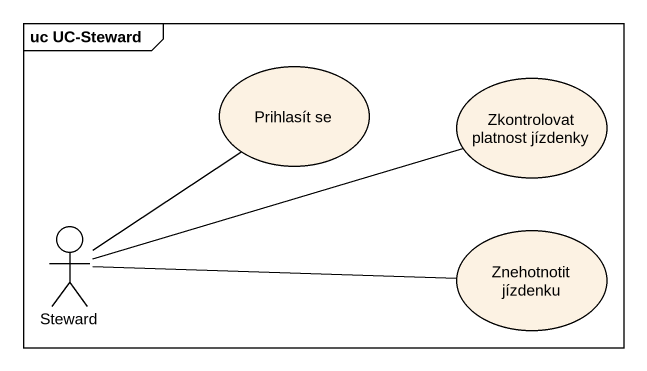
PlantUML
@startuml
mainframe uc UC-Steward
usecase "Prihlasít se" as Prihlasít_se
usecase "Zkontrolovat platnost jízdenky" as Zkontrolovat_platnost
actor Steward
usecase "Znehotnotit jízdenku" as Znehotnotit_jízdenku
Steward -up- Prihlasít_se
Steward -right- Zkontrolovat_platnost
Steward -right- Znehotnotit_jízdenku
@enduml
